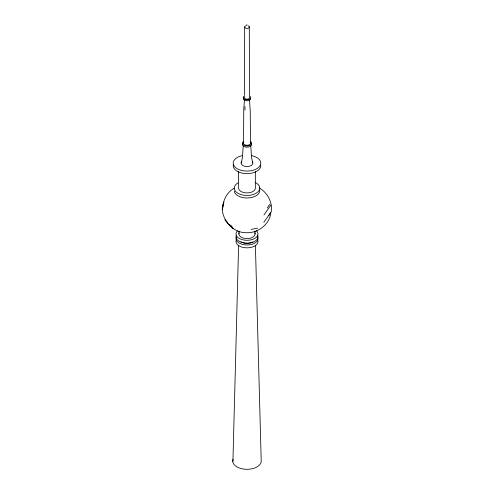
<?xml version="1.0" encoding="UTF-8"?>
<svg xmlns="http://www.w3.org/2000/svg" width="494" height="494" viewBox="0 0 494 494"><rect width="100%" height="100%" fill="white"/><g stroke="black" fill="none" stroke-linecap="round" stroke-linejoin="round"><path stroke-width="0.74" d="M238.614 171.529L238.658 188.64A8.398 4.847 0 0 0 247.939 192.913A8.398 4.847 0 0 0 255.342 187.553L255.336 171.56M244.678 26.966L244.462 95.311M244.474 99.887L243.789 108.482L243.499 143.26M249.526 99.905L250.242 111.465L250.501 143.26M238.596 245.382L232.902 462.223A14.233 8.219 0 0 0 247.655 469.3A14.233 8.219 0 0 0 261.221 461.47L255.404 245.32M238.905 233.946L238.985 231.062M243.301 146.014C242.461 151.677 243.147 157.413 241.115 162.915M223.597 204.516L222.257 209.746C223.523 222.028 233.409 232.575 246.08 232.723C257.757 233.366 269.878 224.511 270.786 212.476L263.821 222.325M223.998 202.151L222.763 205.677L222.257 209.746C222.856 201.231 226.209 192.512 234.137 188.3M267.297 208.017L269.594 204.454M268.773 215.588L271.237 211.765C272.731 202.398 267.464 192.555 259.27 187.961M263.944 214.952L270.965 205.035M246.179 25.398L247 24.7M251.23 229.414L257.633 228.123M227.728 223.492L232.155 226.462M231.803 227.203L233.211 228.697L229.111 224.301M227.573 222.652L225.011 219.904L227.45 222.535M252.798 162.507C250.835 157.123 251.44 151.516 250.699 145.971M254.984 231.13L255.095 233.946M249.285 26.806L249.538 95.286M244.962 106.581L245.018 110.057M232.779 461.476A14.233 8.219 0 0 1 233.143 459.21M247.951 25.824A2.322 1.34 0 0 1 248.883 27.831A2.322 1.34 0 0 1 245.29 27.96A2.322 1.34 0 0 1 245.796 25.898M249.266 96.985A2.544 1.47 0 0 1 248.531 98.825A2.544 1.47 0 0 1 245.265 98.726A2.544 1.47 0 0 1 244.863 96.855M249.235 95.929A3.724 2.149 0 0 1 249.871 99.022A3.724 2.149 0 0 1 244.493 99.245A3.724 2.149 0 0 1 244.363 96.132M250.717 98.467A3.724 2.149 0 0 1 247.266 100.764A3.724 2.149 0 0 1 243.283 98.775M243.363 98.164A3.724 2.149 0 0 1 243.733 97.59M250.236 142.482A3.501 2.025 0 0 1 247 145.279A3.501 2.025 0 0 1 243.764 142.482M250.742 141.642A4.674 2.698 0 0 1 249.976 145.341A4.674 2.698 0 0 1 243.542 145.075A4.674 2.698 0 0 1 243.696 141.352M251.378 143.538A4.674 2.698 0 0 1 246.667 147.169A4.674 2.698 0 0 1 242.894 143.186M252.162 161.476A5.897 3.402 0 0 1 247.358 166.521A5.897 3.402 0 0 1 241.535 161.847M251.817 155.666A13.789 7.96 0 0 1 257.961 167.954A13.789 7.96 0 0 1 235.805 167.769A13.789 7.96 0 0 1 242.554 155.585M260.752 165.089A13.789 7.96 0 0 1 246.673 173.616A13.789 7.96 0 0 1 233.31 164.712M255.342 182.533A12.745 7.361 0 0 1 256.435 193.043A12.745 7.361 0 0 1 238.207 193.42A12.745 7.361 0 0 1 237.984 182.891M259.714 190.104A12.745 7.361 0 0 1 247.908 197.971A12.745 7.361 0 0 1 234.286 191.153M254.818 232.736A8.095 4.674 0 0 1 247 238.627A8.095 4.674 0 0 1 239.182 232.736M256.392 230.642A10.998 6.348 0 0 1 254.268 238.713A10.998 6.348 0 0 1 240.133 238.911A10.998 6.348 0 0 1 237.348 230.908M257.627 235.163A10.998 6.348 0 0 1 247.266 243.159A10.998 6.348 0 0 1 236.249 235.459M252.817 241.986A8.225 4.749 0 0 1 240.911 241.819M257.627 236.984A10.998 6.348 0 0 1 247.266 244.981A10.998 6.348 0 0 1 236.249 237.281M257.627 239.843A10.998 6.348 0 0 1 247.266 247.84A10.998 6.348 0 0 1 236.249 240.14"/></g></svg>
